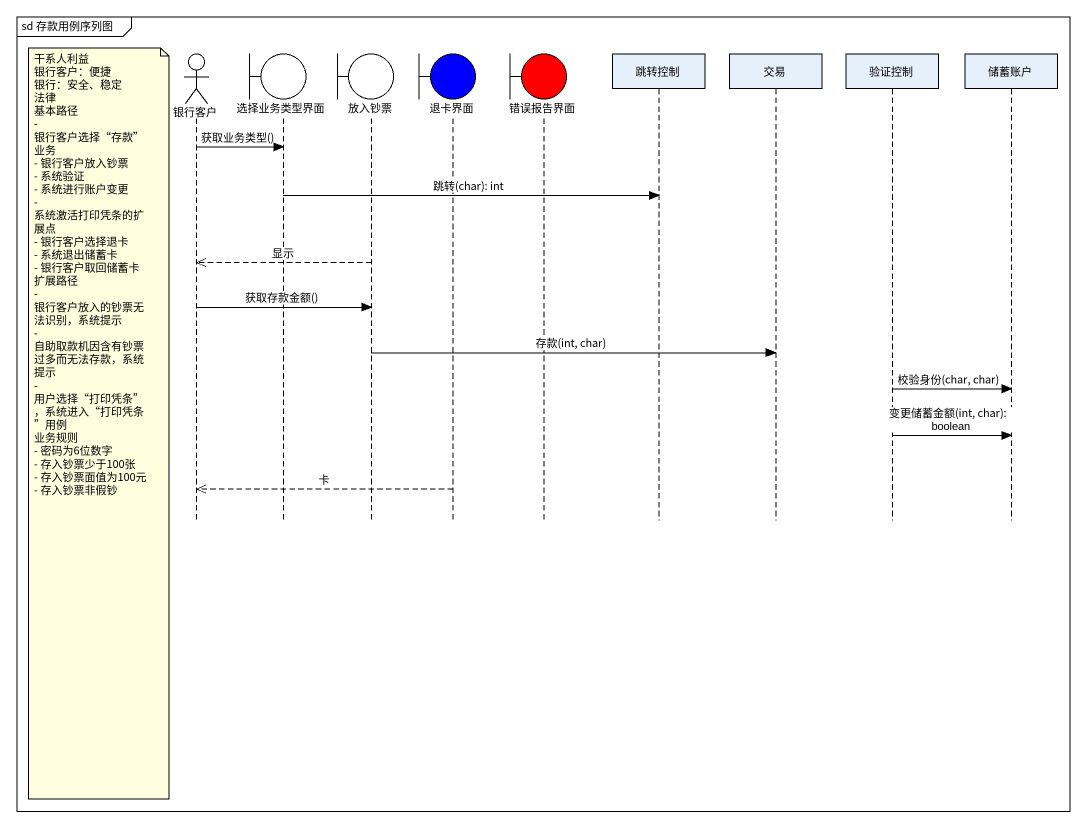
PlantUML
@startuml
mainframe sd 存款用例序列图
hide footbox
actor 银行客户
boundary 选择业务类型界面
boundary 放入钞票
boundary 退卡界面 #0000FF
boundary 错误报告界面 #FF0000
participant 跳转控制
participant 交易
participant 验证控制
participant 储蓄账户

银行客户 -> 选择业务类型界面 : 获取业务类型()
选择业务类型界面 -> 跳转控制 : 跳转(char): int
放入钞票 -->> 银行客户 : 显示
银行客户 -> 放入钞票 : 获取存款金额()
放入钞票 -> 交易 : 存款(int, char)
验证控制 -> 储蓄账户 : 校验身份(char, char)
note left of 银行客户
  干系人利益
  银行客户：便捷
  银行：安全、稳定
  法律
  基本路径
  - 银行客户选择“存款”业务
  - 银行客户放入钞票
  - 系统验证
  - 系统进行账户变更
  - 系统激活打印凭条的扩展点
  - 银行客户选择退卡
  - 系统退出储蓄卡
  - 银行客户取回储蓄卡
  扩展路径
  - 银行客户放入的钞票无法识别，系统提示
  - 自助取款机因含有钞票过多而无法存款，系统提示
  - 用户选择“打印凭条”，系统进入“打印凭条”用例
  业务规则
  - 密码为6位数字
  - 存入钞票少于100张
  - 存入钞票面值为100元
  - 存入钞票非假钞
end note
验证控制 -> 储蓄账户 : 变更储蓄金额(int, char): boolean
退卡界面 -->> 银行客户 : 卡
@enduml
